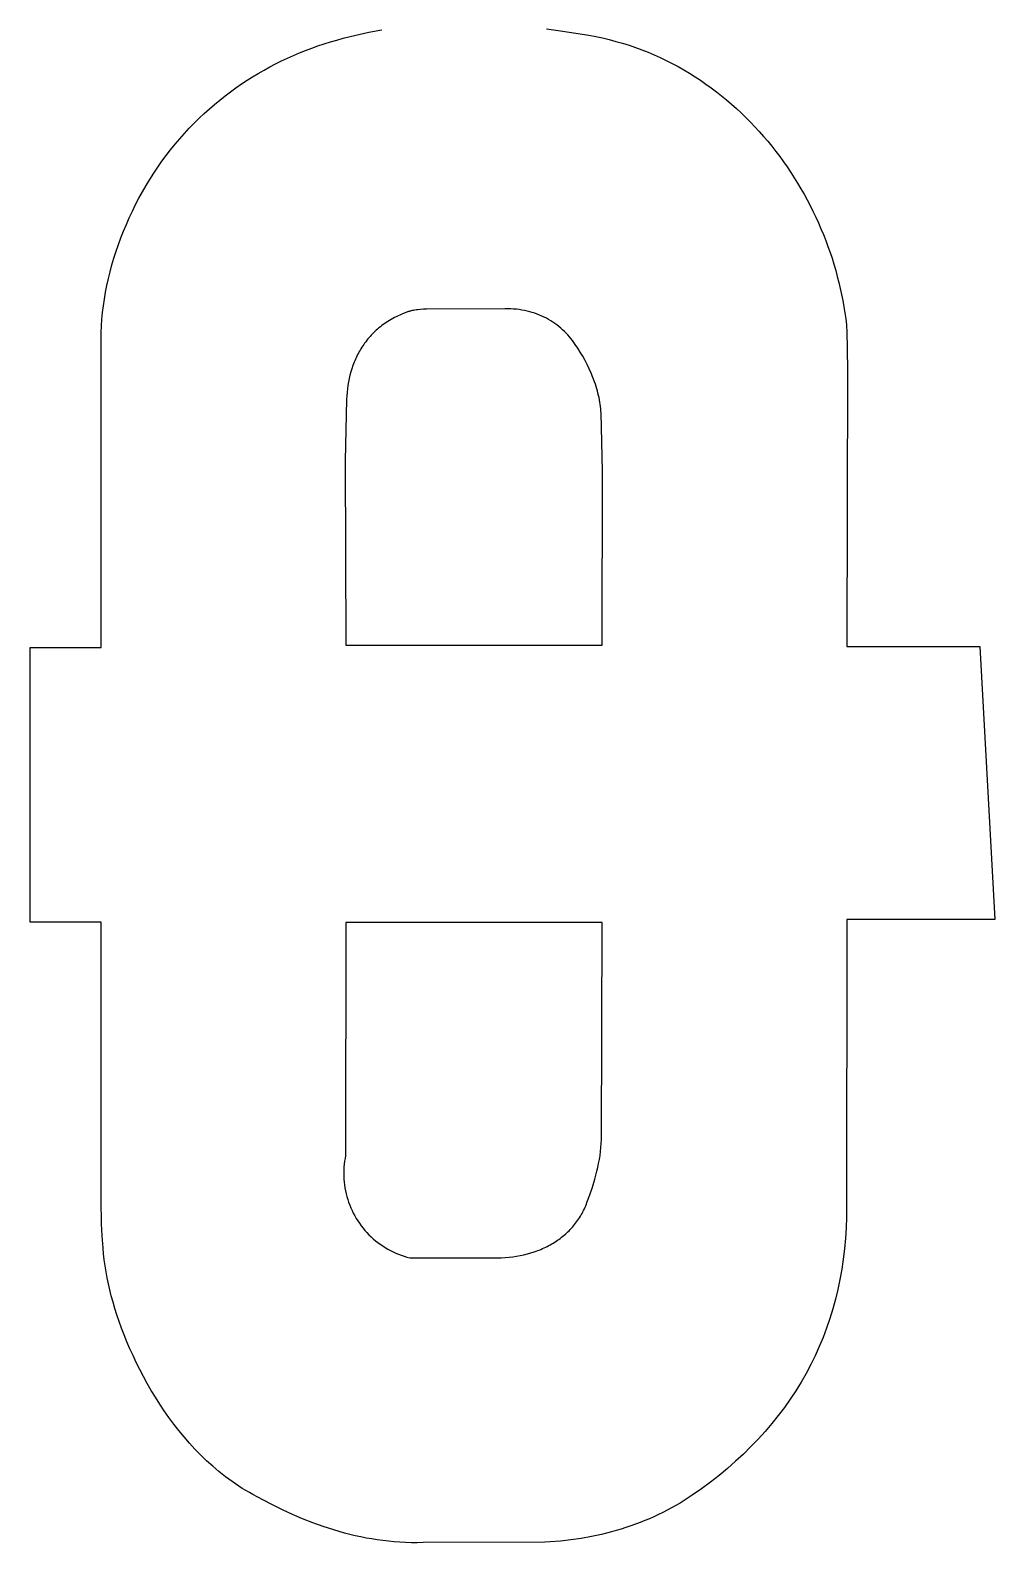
# Model space of a CAD drawing. Extents: x -486 to -411, y 6 to 106.
# Drawn here: x -456.72 to -452.01, y 24.14 to 31.52 of the extents above; entities that cross this region are included whole.
import ezdxf

# ---------------------------------------------------------------- set-up
doc = ezdxf.new("R2010")
doc.units = 0
doc.layers.add('MOSFET$MASK', color=7, linetype='CONTINUOUS')

msp = doc.modelspace()

# ---------------------------------------------------------------- linework, layer by layer
at = {"layer": 'MOSFET$MASK', "color": 250}
for p, q in [((-455.1299, 31.4966, -3.3305), (-455.0666, 31.5102, -3.3305)), ((-455.0666, 31.5102, -3.3305), (-455.0028, 31.5218, -3.3305)), ((-454.1998, 31.5267, -3.3305), (-454.1312, 31.5175, -3.3305)), ((-454.1312, 31.5175, -3.3305), (-453.994, 31.4957, -3.3305)), ((-455.375, 31.4212, -3.3305), (-455.3451, 31.4325, -3.3305)), ((-455.3451, 31.4325, -3.3305), (-455.3149, 31.4433, -3.3305)), ((-455.3149, 31.4433, -3.3305), (-455.2846, 31.4535, -3.3305)), ((-455.2846, 31.4535, -3.3305), (-455.254, 31.4632, -3.3305)), ((-455.254, 31.4632, -3.3305), (-455.2233, 31.4723, -3.3305)), ((-455.2233, 31.4723, -3.3305), (-455.1923, 31.4809, -3.3305)), ((-455.1923, 31.4809, -3.3305), (-455.1299, 31.4966, -3.3305)), ((-453.994, 31.4957, -3.3305), (-453.9603, 31.4893, -3.3305)), ((-453.9603, 31.4893, -3.3305), (-453.927, 31.4822, -3.3305)), ((-453.927, 31.4822, -3.3305), (-453.8942, 31.4744, -3.3305)), ((-453.8942, 31.4744, -3.3305), (-453.8616, 31.4658, -3.3305)), ((-453.8616, 31.4658, -3.3305), (-453.8295, 31.4565, -3.3305)), ((-453.8295, 31.4565, -3.3305), (-453.7978, 31.4465, -3.3305)), ((-453.7978, 31.4465, -3.3305), (-453.7665, 31.4358, -3.3305)), ((-453.7665, 31.4358, -3.3305), (-453.7355, 31.4244, -3.3305)), ((-455.521, 31.356, -3.3305), (-455.4923, 31.3702, -3.3305)), ((-455.4923, 31.3702, -3.3305), (-455.4633, 31.3838, -3.3305)), ((-455.4633, 31.3838, -3.3305), (-455.4341, 31.3968, -3.3305)), ((-455.4341, 31.3968, -3.3305), (-455.4047, 31.4093, -3.3305)), ((-455.4047, 31.4093, -3.3305), (-455.375, 31.4212, -3.3305)), ((-453.7355, 31.4244, -3.3305), (-453.705, 31.4123, -3.3305)), ((-453.705, 31.4123, -3.3305), (-453.6749, 31.3996, -3.3305)), ((-453.6749, 31.3996, -3.3305), (-453.6452, 31.3862, -3.3305)), ((-453.6452, 31.3862, -3.3305), (-453.6159, 31.3722, -3.3305)), ((-453.6159, 31.3722, -3.3305), (-453.587, 31.3576, -3.3305)), ((-453.587, 31.3576, -3.3305), (-453.5585, 31.3424, -3.3305)), ((-455.6607, 31.2757, -3.3305), (-455.6333, 31.293, -3.3305)), ((-455.6333, 31.293, -3.3305), (-455.6056, 31.3097, -3.3305)), ((-455.6056, 31.3097, -3.3305), (-455.5777, 31.3257, -3.3305)), ((-455.5777, 31.3257, -3.3305), (-455.5495, 31.3411, -3.3305)), ((-455.5495, 31.3411, -3.3305), (-455.521, 31.356, -3.3305)), ((-453.5585, 31.3424, -3.3305), (-453.5305, 31.3265, -3.3305)), ((-453.5305, 31.3265, -3.3305), (-453.5029, 31.3101, -3.3305)), ((-453.5029, 31.3101, -3.3305), (-453.4757, 31.2931, -3.3305)), ((-453.4757, 31.2931, -3.3305), (-453.4489, 31.2756, -3.3305)), ((-455.7673, 31.2001, -3.3305), (-455.7411, 31.22, -3.3305)), ((-455.7411, 31.22, -3.3305), (-455.7146, 31.2392, -3.3305)), ((-455.7146, 31.2392, -3.3305), (-455.6878, 31.2578, -3.3305)), ((-455.6878, 31.2578, -3.3305), (-455.6607, 31.2757, -3.3305)), ((-453.4489, 31.2756, -3.3305), (-453.4226, 31.2575, -3.3305)), ((-453.4226, 31.2575, -3.3305), (-453.3967, 31.2389, -3.3305)), ((-453.3967, 31.2389, -3.3305), (-453.3713, 31.2197, -3.3305)), ((-453.3713, 31.2197, -3.3305), (-453.3463, 31.2001, -3.3305)), ((-455.8691, 31.114, -3.3305), (-455.8441, 31.1365, -3.3305)), ((-455.8441, 31.1365, -3.3305), (-455.8188, 31.1584, -3.3305)), ((-455.8188, 31.1584, -3.3305), (-455.7932, 31.1796, -3.3305)), ((-455.7932, 31.1796, -3.3305), (-455.7673, 31.2001, -3.3305)), ((-453.3463, 31.2001, -3.3305), (-453.3217, 31.1799, -3.3305)), ((-453.3217, 31.1799, -3.3305), (-453.2976, 31.1593, -3.3305)), ((-453.2976, 31.1593, -3.3305), (-453.2739, 31.1382, -3.3305)), ((-453.2739, 31.1382, -3.3305), (-453.2507, 31.1166, -3.3305)), ((-455.942, 31.0421, -3.3305), (-455.918, 31.0668, -3.3305)), ((-455.918, 31.0668, -3.3305), (-455.8937, 31.0907, -3.3305)), ((-455.8937, 31.0907, -3.3305), (-455.8691, 31.114, -3.3305)), ((-453.2507, 31.1166, -3.3305), (-453.228, 31.0946, -3.3305)), ((-453.228, 31.0946, -3.3305), (-453.2057, 31.0722, -3.3305)), ((-453.2057, 31.0722, -3.3305), (-453.1839, 31.0493, -3.3305)), ((-456.0113, 30.9642, -3.3305), (-455.9887, 30.9908, -3.3305)), ((-455.9887, 30.9908, -3.3305), (-455.9656, 31.0168, -3.3305)), ((-455.9656, 31.0168, -3.3305), (-455.942, 31.0421, -3.3305)), ((-453.1839, 31.0493, -3.3305), (-453.1626, 31.0261, -3.3305)), ((-453.1626, 31.0261, -3.3305), (-453.1417, 31.0024, -3.3305)), ((-453.1417, 31.0024, -3.3305), (-453.1213, 30.9784, -3.3305)), ((-456.0547, 30.9091, -3.3305), (-456.0333, 30.9369, -3.3305)), ((-456.0333, 30.9369, -3.3305), (-456.0113, 30.9642, -3.3305)), ((-453.1213, 30.9784, -3.3305), (-453.1014, 30.954, -3.3305)), ((-453.1014, 30.954, -3.3305), (-453.0819, 30.9292, -3.3305)), ((-453.0819, 30.9292, -3.3305), (-453.063, 30.9041, -3.3305)), ((-456.1154, 30.8225, -3.3305), (-456.0958, 30.8519, -3.3305)), ((-456.0958, 30.8519, -3.3305), (-456.0756, 30.8808, -3.3305)), ((-456.0756, 30.8808, -3.3305), (-456.0547, 30.9091, -3.3305)), ((-453.063, 30.9041, -3.3305), (-453.0445, 30.8786, -3.3305)), ((-453.0445, 30.8786, -3.3305), (-453.0265, 30.8529, -3.3305)), ((-453.0265, 30.8529, -3.3305), (-453.009, 30.8268, -3.3305)), ((-456.1528, 30.7623, -3.3305), (-456.1344, 30.7926, -3.3305)), ((-456.1344, 30.7926, -3.3305), (-456.1154, 30.8225, -3.3305)), ((-453.009, 30.8268, -3.3305), (-452.992, 30.8004, -3.3305)), ((-452.992, 30.8004, -3.3305), (-452.9755, 30.7738, -3.3305)), ((-452.9755, 30.7738, -3.3305), (-452.9595, 30.7468, -3.3305)), ((-456.204, 30.6691, -3.3305), (-456.1876, 30.7005, -3.3305)), ((-456.1876, 30.7005, -3.3305), (-456.1705, 30.7316, -3.3305)), ((-456.1705, 30.7316, -3.3305), (-456.1528, 30.7623, -3.3305)), ((-452.9595, 30.7468, -3.3305), (-452.9441, 30.7197, -3.3305)), ((-452.9441, 30.7197, -3.3305), (-452.9291, 30.6922, -3.3305)), ((-456.2347, 30.6053, -3.3305), (-456.2197, 30.6373, -3.3305)), ((-456.2197, 30.6373, -3.3305), (-456.204, 30.6691, -3.3305)), ((-452.9291, 30.6922, -3.3305), (-452.9146, 30.6646, -3.3305)), ((-452.9146, 30.6646, -3.3305), (-452.9007, 30.6367, -3.3305)), ((-452.9007, 30.6367, -3.3305), (-452.8872, 30.6086, -3.3305)), ((-456.2627, 30.5405, -3.3305), (-456.2491, 30.573, -3.3305)), ((-456.2491, 30.573, -3.3305), (-456.2347, 30.6053, -3.3305)), ((-452.8872, 30.6086, -3.3305), (-452.8743, 30.5804, -3.3305)), ((-452.8743, 30.5804, -3.3305), (-452.8619, 30.5519, -3.3305)), ((-452.8619, 30.5519, -3.3305), (-452.8501, 30.5233, -3.3305)), ((-456.299, 30.4418, -3.3305), (-456.2876, 30.4748, -3.3305)), ((-456.2876, 30.4748, -3.3305), (-456.2755, 30.5077, -3.3305)), ((-456.2755, 30.5077, -3.3305), (-456.2627, 30.5405, -3.3305)), ((-452.8501, 30.5233, -3.3305), (-452.8387, 30.4945, -3.3305)), ((-452.8387, 30.4945, -3.3305), (-452.8279, 30.4656, -3.3305)), ((-456.3194, 30.3754, -3.3305), (-456.3096, 30.4086, -3.3305)), ((-456.3096, 30.4086, -3.3305), (-456.299, 30.4418, -3.3305)), ((-452.8279, 30.4656, -3.3305), (-452.8177, 30.4365, -3.3305)), ((-452.8177, 30.4365, -3.3305), (-452.8079, 30.4074, -3.3305)), ((-452.8079, 30.4074, -3.3305), (-452.7988, 30.3781, -3.3305)), ((-456.3367, 30.3087, -3.3305), (-456.3285, 30.3421, -3.3305)), ((-456.3285, 30.3421, -3.3305), (-456.3194, 30.3754, -3.3305)), ((-452.7988, 30.3781, -3.3305), (-452.7901, 30.3487, -3.3305)), ((-452.7901, 30.3487, -3.3305), (-452.782, 30.3193, -3.3305)), ((-456.3507, 30.2421, -3.3305), (-456.3441, 30.2754, -3.3305)), ((-456.3441, 30.2754, -3.3305), (-456.3367, 30.3087, -3.3305)), ((-452.782, 30.3193, -3.3305), (-452.7745, 30.2897, -3.3305)), ((-452.7745, 30.2897, -3.3305), (-452.7675, 30.2602, -3.3305)), ((-452.7675, 30.2602, -3.3305), (-452.7611, 30.2306, -3.3305)), ((-456.3613, 30.1758, -3.3305), (-456.3564, 30.2089, -3.3305)), ((-456.3564, 30.2089, -3.3305), (-456.3507, 30.2421, -3.3305)), ((-452.7611, 30.2306, -3.3305), (-452.7553, 30.2009, -3.3305)), ((-452.7553, 30.2009, -3.3305), (-452.75, 30.1712, -3.3305)), ((-456.3708, 30.0772, -3.3305), (-456.3685, 30.1099, -3.3305)), ((-456.3685, 30.1099, -3.3305), (-456.3653, 30.1428, -3.3305)), ((-456.3653, 30.1428, -3.3305), (-456.3613, 30.1758, -3.3305)), ((-454.9658, 30.1043, -3.3305), (-454.9736, 30.0995, -3.3305)), ((-454.9579, 30.109, -3.3305), (-454.9658, 30.1043, -3.3305)), ((-454.9497, 30.1136, -3.3305), (-454.9579, 30.109, -3.3305)), ((-454.9414, 30.1181, -3.3305), (-454.9497, 30.1136, -3.3305)), ((-454.9329, 30.1225, -3.3305), (-454.9414, 30.1181, -3.3305)), ((-454.9243, 30.1267, -3.3305), (-454.9329, 30.1225, -3.3305)), ((-454.9155, 30.1308, -3.3305), (-454.9243, 30.1267, -3.3305)), ((-454.9065, 30.1347, -3.3305), (-454.9155, 30.1308, -3.3305)), ((-454.8973, 30.1385, -3.3305), (-454.9065, 30.1347, -3.3305)), ((-454.8785, 30.1458, -3.3305), (-454.8973, 30.1385, -3.3305)), ((-454.8757, 30.1467, -3.3305), (-454.8785, 30.1458, -3.3305)), ((-454.8729, 30.1477, -3.3305), (-454.8757, 30.1467, -3.3305)), ((-454.8701, 30.1486, -3.3305), (-454.8729, 30.1477, -3.3305)), ((-454.8671, 30.1494, -3.3305), (-454.8701, 30.1486, -3.3305)), ((-454.8641, 30.1502, -3.3305), (-454.8671, 30.1494, -3.3305)), ((-454.861, 30.151, -3.3305), (-454.8641, 30.1502, -3.3305)), ((-454.8548, 30.1523, -3.3305), (-454.861, 30.151, -3.3305)), ((-454.8483, 30.1536, -3.3305), (-454.8548, 30.1523, -3.3305)), ((-454.8416, 30.1547, -3.3305), (-454.8483, 30.1536, -3.3305)), ((-454.8349, 30.1556, -3.3305), (-454.8416, 30.1547, -3.3305)), ((-454.828, 30.1564, -3.3305), (-454.8349, 30.1556, -3.3305)), ((-454.814, 30.1578, -3.3305), (-454.828, 30.1564, -3.3305)), ((-454.7998, 30.1587, -3.3305), (-454.814, 30.1578, -3.3305)), ((-454.7858, 30.1592, -3.3305), (-454.7998, 30.1587, -3.3305)), ((-454.403, 30.1607, -3.3305), (-454.7858, 30.1592, -3.3305)), ((-454.3887, 30.1608, -3.3305), (-454.403, 30.1607, -3.3305)), ((-454.3746, 30.1605, -3.3305), (-454.3887, 30.1608, -3.3305)), ((-454.3607, 30.1598, -3.3305), (-454.3746, 30.1605, -3.3305)), ((-454.347, 30.1586, -3.3305), (-454.3607, 30.1598, -3.3305)), ((-454.3336, 30.1571, -3.3305), (-454.347, 30.1586, -3.3305)), ((-454.3204, 30.1551, -3.3305), (-454.3336, 30.1571, -3.3305)), ((-454.3074, 30.1527, -3.3305), (-454.3204, 30.1551, -3.3305)), ((-454.2946, 30.15, -3.3305), (-454.3074, 30.1527, -3.3305)), ((-454.282, 30.1468, -3.3305), (-454.2946, 30.15, -3.3305)), ((-454.2697, 30.1433, -3.3305), (-454.282, 30.1468, -3.3305)), ((-454.2576, 30.1394, -3.3305), (-454.2697, 30.1433, -3.3305)), ((-454.2457, 30.1351, -3.3305), (-454.2576, 30.1394, -3.3305)), ((-454.234, 30.1305, -3.3305), (-454.2457, 30.1351, -3.3305)), ((-454.2226, 30.1256, -3.3305), (-454.234, 30.1305, -3.3305)), ((-454.2115, 30.1203, -3.3305), (-454.2226, 30.1256, -3.3305)), ((-454.2005, 30.1147, -3.3305), (-454.2115, 30.1203, -3.3305)), ((-454.1898, 30.1088, -3.3305), (-454.2005, 30.1147, -3.3305)), ((-454.1794, 30.1026, -3.3305), (-454.1898, 30.1088, -3.3305)), ((-452.75, 30.1712, -3.3305), (-452.7452, 30.1416, -3.3305)), ((-452.7452, 30.1416, -3.3305), (-452.7411, 30.1119, -3.3305)), ((-452.7411, 30.1119, -3.3305), (-452.7375, 30.0823, -3.3305)), ((-456.3726, 30.0126, -3.3305), (-456.3721, 30.0448, -3.3305)), ((-456.3721, 30.0448, -3.3305), (-456.3708, 30.0772, -3.3305)), ((-455.0548, 30.0327, -3.3305), (-455.0605, 30.0265, -3.3305)), ((-455.0489, 30.0389, -3.3305), (-455.0548, 30.0327, -3.3305)), ((-455.0428, 30.0449, -3.3305), (-455.0489, 30.0389, -3.3305)), ((-455.0366, 30.0509, -3.3305), (-455.0428, 30.0449, -3.3305)), ((-455.0303, 30.0567, -3.3305), (-455.0366, 30.0509, -3.3305)), ((-455.0237, 30.0624, -3.3305), (-455.0303, 30.0567, -3.3305)), ((-455.0171, 30.0681, -3.3305), (-455.0237, 30.0624, -3.3305)), ((-455.0102, 30.0736, -3.3305), (-455.0171, 30.0681, -3.3305)), ((-455.0032, 30.079, -3.3305), (-455.0102, 30.0736, -3.3305)), ((-454.9961, 30.0843, -3.3305), (-455.0032, 30.079, -3.3305)), ((-454.9888, 30.0895, -3.3305), (-454.9961, 30.0843, -3.3305)), ((-454.9813, 30.0945, -3.3305), (-454.9888, 30.0895, -3.3305)), ((-454.9736, 30.0995, -3.3305), (-454.9813, 30.0945, -3.3305)), ((-454.1692, 30.096, -3.3305), (-454.1794, 30.1026, -3.3305)), ((-454.1592, 30.0892, -3.3305), (-454.1692, 30.096, -3.3305)), ((-454.1495, 30.0821, -3.3305), (-454.1592, 30.0892, -3.3305)), ((-454.1401, 30.0747, -3.3305), (-454.1495, 30.0821, -3.3305)), ((-454.1309, 30.0671, -3.3305), (-454.1401, 30.0747, -3.3305)), ((-454.1219, 30.0592, -3.3305), (-454.1309, 30.0671, -3.3305)), ((-454.1132, 30.051, -3.3305), (-454.1219, 30.0592, -3.3305)), ((-454.1048, 30.0426, -3.3305), (-454.1132, 30.051, -3.3305)), ((-454.0966, 30.034, -3.3305), (-454.1048, 30.0426, -3.3305)), ((-454.0887, 30.0251, -3.3305), (-454.0966, 30.034, -3.3305)), ((-452.7375, 30.0823, -3.3305), (-452.7371, 30.0776, -3.3305)), ((-452.7371, 30.0776, -3.3305), (-452.7367, 30.0716, -3.3305)), ((-452.7367, 30.0716, -3.3305), (-452.7359, 30.0557, -3.3305)), ((-452.7359, 30.0557, -3.3305), (-452.7332, 29.8654, -3.3305)), ((-456.3726, 28.5091, -3.3305), (-456.3726, 30.0126, -3.3305)), ((-455.1097, 29.9593, -3.3305), (-455.1138, 29.9521, -3.3305)), ((-455.1054, 29.9664, -3.3305), (-455.1097, 29.9593, -3.3305)), ((-455.101, 29.9734, -3.3305), (-455.1054, 29.9664, -3.3305)), ((-455.0965, 29.9803, -3.3305), (-455.101, 29.9734, -3.3305)), ((-455.0918, 29.9872, -3.3305), (-455.0965, 29.9803, -3.3305)), ((-455.087, 29.994, -3.3305), (-455.0918, 29.9872, -3.3305)), ((-455.082, 30.0007, -3.3305), (-455.087, 29.994, -3.3305)), ((-455.0768, 30.0073, -3.3305), (-455.082, 30.0007, -3.3305)), ((-455.0716, 30.0138, -3.3305), (-455.0768, 30.0073, -3.3305)), ((-455.0661, 30.0202, -3.3305), (-455.0716, 30.0138, -3.3305)), ((-455.0605, 30.0265, -3.3305), (-455.0661, 30.0202, -3.3305)), ((-454.0811, 30.016, -3.3305), (-454.0887, 30.0251, -3.3305)), ((-454.0737, 30.0067, -3.3305), (-454.0811, 30.016, -3.3305)), ((-454.0666, 29.9972, -3.3305), (-454.0737, 30.0067, -3.3305)), ((-454.0598, 29.9876, -3.3305), (-454.0666, 29.9972, -3.3305)), ((-454.0473, 29.9688, -3.3305), (-454.0598, 29.9876, -3.3305)), ((-454.0353, 29.9496, -3.3305), (-454.0473, 29.9688, -3.3305)), ((-455.1445, 29.8845, -3.3305), (-455.1499, 29.8688, -3.3305)), ((-455.1417, 29.8923, -3.3305), (-455.1445, 29.8845, -3.3305)), ((-455.1387, 29.9, -3.3305), (-455.1417, 29.8923, -3.3305)), ((-455.1355, 29.9076, -3.3305), (-455.1387, 29.9, -3.3305)), ((-455.1323, 29.9152, -3.3305), (-455.1355, 29.9076, -3.3305)), ((-455.1289, 29.9227, -3.3305), (-455.1323, 29.9152, -3.3305)), ((-455.1253, 29.9302, -3.3305), (-455.1289, 29.9227, -3.3305)), ((-455.1216, 29.9376, -3.3305), (-455.1253, 29.9302, -3.3305)), ((-455.1178, 29.9449, -3.3305), (-455.1216, 29.9376, -3.3305)), ((-455.1138, 29.9521, -3.3305), (-455.1178, 29.9449, -3.3305)), ((-454.0236, 29.9298, -3.3305), (-454.0353, 29.9496, -3.3305)), ((-454.0124, 29.9097, -3.3305), (-454.0236, 29.9298, -3.3305)), ((-454.0018, 29.8891, -3.3305), (-454.0124, 29.9097, -3.3305)), ((-453.9918, 29.8682, -3.3305), (-454.0018, 29.8891, -3.3305)), ((-455.1627, 29.8205, -3.3305), (-455.1659, 29.8041, -3.3305)), ((-455.1589, 29.8368, -3.3305), (-455.1627, 29.8205, -3.3305)), ((-455.1547, 29.8529, -3.3305), (-455.1589, 29.8368, -3.3305)), ((-455.1499, 29.8688, -3.3305), (-455.1547, 29.8529, -3.3305)), ((-453.9823, 29.847, -3.3305), (-453.9918, 29.8682, -3.3305)), ((-453.9736, 29.8256, -3.3305), (-453.9823, 29.847, -3.3305)), ((-453.9656, 29.8041, -3.3305), (-453.9736, 29.8256, -3.3305)), ((-452.7332, 29.8654, -3.3305), (-452.7355, 28.513, -3.3305)), ((-455.174, 29.7368, -3.3305), (-455.1748, 29.7198, -3.3305)), ((-455.1727, 29.7538, -3.3305), (-455.174, 29.7368, -3.3305)), ((-455.1709, 29.7707, -3.3305), (-455.1727, 29.7538, -3.3305)), ((-455.1687, 29.7874, -3.3305), (-455.1709, 29.7707, -3.3305)), ((-455.1659, 29.8041, -3.3305), (-455.1687, 29.7874, -3.3305)), ((-453.9619, 29.7932, -3.3305), (-453.9656, 29.8041, -3.3305)), ((-453.9584, 29.7823, -3.3305), (-453.9619, 29.7932, -3.3305)), ((-453.9551, 29.7714, -3.3305), (-453.9584, 29.7823, -3.3305)), ((-453.952, 29.7605, -3.3305), (-453.9551, 29.7714, -3.3305)), ((-453.9492, 29.7496, -3.3305), (-453.952, 29.7605, -3.3305)), ((-453.9465, 29.7387, -3.3305), (-453.9492, 29.7496, -3.3305)), ((-453.9441, 29.7278, -3.3305), (-453.9465, 29.7387, -3.3305)), ((-455.1748, 29.7198, -3.3305), (-455.1813, 29.4199, -3.3305)), ((-453.942, 29.7169, -3.3305), (-453.9441, 29.7278, -3.3305)), ((-453.9401, 29.706, -3.3305), (-453.942, 29.7169, -3.3305)), ((-453.9384, 29.6951, -3.3305), (-453.9401, 29.706, -3.3305)), ((-453.937, 29.6843, -3.3305), (-453.9384, 29.6951, -3.3305)), ((-453.9359, 29.6735, -3.3305), (-453.937, 29.6843, -3.3305)), ((-453.935, 29.6627, -3.3305), (-453.9359, 29.6735, -3.3305)), ((-453.9344, 29.652, -3.3305), (-453.935, 29.6627, -3.3305)), ((-453.9272, 29.3706, -3.3305), (-453.9344, 29.652, -3.3305)), ((-455.1813, 29.4199, -3.3305), (-455.1792, 28.5205, -3.3305)), ((-453.9289, 28.5205, -3.3305), (-453.9272, 29.3706, -3.3305)), ((-456.7177, 27.1693, -3.3305), (-456.7177, 28.5091, -3.3305)), ((-456.7177, 28.5091, -3.3305), (-456.3726, 28.5091, -3.3305)), ((-455.1792, 28.5205, -3.3305), (-453.9289, 28.5205, -3.3305)), ((-452.7355, 28.513, -3.3305), (-452.0866, 28.513, -3.3305)), ((-452.0866, 28.513, -3.3305), (-452.0144, 27.1825, -3.3305)), ((-456.3726, 27.1693, -3.3305), (-456.7177, 27.1693, -3.3305)), ((-456.372, 25.8147, -3.3305), (-456.3726, 27.1693, -3.3305)), ((-455.1792, 27.1681, -3.3305), (-455.1798, 26.031, -3.3305)), ((-453.9289, 27.1681, -3.3305), (-455.1792, 27.1681, -3.3305)), ((-453.9322, 26.1086, -3.3305), (-453.9289, 27.1681, -3.3305)), ((-452.7355, 27.1825, -3.3305), (-452.7375, 25.7303, -3.3305)), ((-452.0144, 27.1825, -3.3305), (-452.7355, 27.1825, -3.3305)), ((-453.9392, 26.0311, -3.3305), (-453.9365, 26.0505, -3.3305)), ((-453.9365, 26.0505, -3.3305), (-453.9345, 26.0699, -3.3305)), ((-453.9345, 26.0699, -3.3305), (-453.933, 26.0893, -3.3305)), ((-453.933, 26.0893, -3.3305), (-453.9322, 26.1086, -3.3305)), ((-455.1879, 25.9737, -3.3305), (-455.1887, 25.9592, -3.3305)), ((-455.1866, 25.9881, -3.3305), (-455.1879, 25.9737, -3.3305)), ((-455.1848, 26.0024, -3.3305), (-455.1866, 25.9881, -3.3305)), ((-455.1826, 26.0167, -3.3305), (-455.1848, 26.0024, -3.3305)), ((-455.1798, 26.031, -3.3305), (-455.1826, 26.0167, -3.3305)), ((-453.9547, 25.9536, -3.3305), (-453.9502, 25.9729, -3.3305)), ((-453.9502, 25.9729, -3.3305), (-453.946, 25.9923, -3.3305)), ((-453.946, 25.9923, -3.3305), (-453.9423, 26.0117, -3.3305)), ((-453.9423, 26.0117, -3.3305), (-453.9392, 26.0311, -3.3305)), ((-455.1887, 25.9592, -3.3305), (-455.189, 25.9447, -3.3305)), ((-455.189, 25.9447, -3.3305), (-455.1889, 25.9302, -3.3305)), ((-455.1889, 25.9302, -3.3305), (-455.1882, 25.9158, -3.3305)), ((-455.1882, 25.9158, -3.3305), (-455.187, 25.9014, -3.3305)), ((-455.187, 25.9014, -3.3305), (-455.1853, 25.887, -3.3305)), ((-453.9767, 25.8768, -3.3305), (-453.9651, 25.915, -3.3305)), ((-453.9651, 25.915, -3.3305), (-453.9597, 25.9343, -3.3305)), ((-453.9597, 25.9343, -3.3305), (-453.9547, 25.9536, -3.3305)), ((-455.1853, 25.887, -3.3305), (-455.1832, 25.8727, -3.3305)), ((-455.1832, 25.8727, -3.3305), (-455.1805, 25.8584, -3.3305)), ((-455.1805, 25.8584, -3.3305), (-455.1774, 25.8443, -3.3305)), ((-455.1774, 25.8443, -3.3305), (-455.1738, 25.8303, -3.3305)), ((-455.1738, 25.8303, -3.3305), (-455.1697, 25.8164, -3.3305)), ((-454.0028, 25.8017, -3.3305), (-453.9894, 25.839, -3.3305)), ((-453.9894, 25.839, -3.3305), (-453.9767, 25.8768, -3.3305)), ((-456.37, 25.6972, -3.3305), (-456.372, 25.8147, -3.3305)), ((-455.1697, 25.8164, -3.3305), (-455.1651, 25.8026, -3.3305)), ((-455.1651, 25.8026, -3.3305), (-455.1601, 25.789, -3.3305)), ((-455.1601, 25.789, -3.3305), (-455.1546, 25.7756, -3.3305)), ((-455.1546, 25.7756, -3.3305), (-455.1487, 25.7624, -3.3305)), ((-455.1487, 25.7624, -3.3305), (-455.1423, 25.7494, -3.3305)), ((-454.027, 25.7485, -3.3305), (-454.0231, 25.7558, -3.3305)), ((-454.0231, 25.7558, -3.3305), (-454.0193, 25.7631, -3.3305)), ((-454.0193, 25.7631, -3.3305), (-454.0157, 25.7706, -3.3305)), ((-454.0157, 25.7706, -3.3305), (-454.0123, 25.7782, -3.3305)), ((-454.0123, 25.7782, -3.3305), (-454.009, 25.7859, -3.3305)), ((-454.009, 25.7859, -3.3305), (-454.0058, 25.7937, -3.3305)), ((-454.0058, 25.7937, -3.3305), (-454.0028, 25.8017, -3.3305)), ((-456.3672, 25.6388, -3.3305), (-456.37, 25.6972, -3.3305)), ((-455.1423, 25.7494, -3.3305), (-455.1355, 25.7367, -3.3305)), ((-455.1355, 25.7367, -3.3305), (-455.1282, 25.7242, -3.3305)), ((-455.1282, 25.7242, -3.3305), (-455.1205, 25.7119, -3.3305)), ((-455.1205, 25.7119, -3.3305), (-455.1124, 25.6999, -3.3305)), ((-455.1124, 25.6999, -3.3305), (-455.1039, 25.6882, -3.3305)), ((-455.1039, 25.6882, -3.3305), (-455.095, 25.6767, -3.3305)), ((-455.095, 25.6767, -3.3305), (-455.0857, 25.6656, -3.3305)), ((-454.079, 25.6758, -3.3305), (-454.0736, 25.6818, -3.3305)), ((-454.0736, 25.6818, -3.3305), (-454.0684, 25.688, -3.3305)), ((-454.0684, 25.688, -3.3305), (-454.0632, 25.6943, -3.3305)), ((-454.0632, 25.6943, -3.3305), (-454.0582, 25.7006, -3.3305)), ((-454.0582, 25.7006, -3.3305), (-454.0533, 25.7071, -3.3305)), ((-454.0533, 25.7071, -3.3305), (-454.0486, 25.7138, -3.3305)), ((-454.0486, 25.7138, -3.3305), (-454.044, 25.7205, -3.3305)), ((-454.044, 25.7205, -3.3305), (-454.0395, 25.7273, -3.3305)), ((-454.0395, 25.7273, -3.3305), (-454.0352, 25.7343, -3.3305)), ((-454.0352, 25.7343, -3.3305), (-454.031, 25.7413, -3.3305)), ((-454.031, 25.7413, -3.3305), (-454.027, 25.7485, -3.3305)), ((-452.7392, 25.6782, -3.3305), (-452.7424, 25.6267, -3.3305)), ((-452.7375, 25.7303, -3.3305), (-452.7392, 25.6782, -3.3305)), ((-456.3628, 25.5806, -3.3305), (-456.3672, 25.6388, -3.3305)), ((-455.0857, 25.6656, -3.3305), (-455.0761, 25.6548, -3.3305)), ((-455.0761, 25.6548, -3.3305), (-455.066, 25.6444, -3.3305)), ((-455.066, 25.6444, -3.3305), (-455.0557, 25.6343, -3.3305)), ((-455.0557, 25.6343, -3.3305), (-455.045, 25.6246, -3.3305)), ((-455.045, 25.6246, -3.3305), (-455.0339, 25.6152, -3.3305)), ((-455.0339, 25.6152, -3.3305), (-455.0226, 25.6062, -3.3305)), ((-455.0226, 25.6062, -3.3305), (-455.0109, 25.5976, -3.3305)), ((-454.1744, 25.5992, -3.3305), (-454.1673, 25.6035, -3.3305)), ((-454.1673, 25.6035, -3.3305), (-454.1602, 25.6079, -3.3305)), ((-454.1602, 25.6079, -3.3305), (-454.1533, 25.6124, -3.3305)), ((-454.1533, 25.6124, -3.3305), (-454.1465, 25.617, -3.3305)), ((-454.1465, 25.617, -3.3305), (-454.1398, 25.6218, -3.3305)), ((-454.1398, 25.6218, -3.3305), (-454.1332, 25.6266, -3.3305)), ((-454.1332, 25.6266, -3.3305), (-454.1267, 25.6316, -3.3305)), ((-454.1267, 25.6316, -3.3305), (-454.1203, 25.6367, -3.3305)), ((-454.1203, 25.6367, -3.3305), (-454.114, 25.6419, -3.3305)), ((-454.114, 25.6419, -3.3305), (-454.1079, 25.6473, -3.3305)), ((-454.1079, 25.6473, -3.3305), (-454.1019, 25.6527, -3.3305)), ((-454.1019, 25.6527, -3.3305), (-454.096, 25.6583, -3.3305)), ((-454.096, 25.6583, -3.3305), (-454.0902, 25.664, -3.3305)), ((-454.0902, 25.664, -3.3305), (-454.0846, 25.6698, -3.3305)), ((-454.0846, 25.6698, -3.3305), (-454.079, 25.6758, -3.3305)), ((-452.7424, 25.6267, -3.3305), (-452.747, 25.5758, -3.3305)), ((-456.3599, 25.5514, -3.3305), (-456.3628, 25.5806, -3.3305)), ((-456.3565, 25.5223, -3.3305), (-456.3599, 25.5514, -3.3305)), ((-455.0109, 25.5976, -3.3305), (-454.999, 25.5894, -3.3305)), ((-454.999, 25.5894, -3.3305), (-454.9868, 25.5816, -3.3305)), ((-454.9868, 25.5816, -3.3305), (-454.9743, 25.5743, -3.3305)), ((-454.9743, 25.5743, -3.3305), (-454.9616, 25.5674, -3.3305)), ((-454.9616, 25.5674, -3.3305), (-454.9486, 25.5609, -3.3305)), ((-454.9486, 25.5609, -3.3305), (-454.9355, 25.5548, -3.3305)), ((-454.9355, 25.5548, -3.3305), (-454.9221, 25.5493, -3.3305)), ((-454.9221, 25.5493, -3.3305), (-454.9086, 25.5441, -3.3305)), ((-454.9086, 25.5441, -3.3305), (-454.8948, 25.5395, -3.3305)), ((-454.8948, 25.5395, -3.3305), (-454.881, 25.5353, -3.3305)), ((-454.881, 25.5353, -3.3305), (-454.867, 25.5316, -3.3305)), ((-454.867, 25.5316, -3.3305), (-454.4403, 25.5316, -3.3305)), ((-454.4403, 25.5316, -3.3305), (-454.421, 25.532, -3.3305)), ((-454.421, 25.532, -3.3305), (-454.4019, 25.533, -3.3305)), ((-454.4019, 25.533, -3.3305), (-454.3831, 25.5346, -3.3305)), ((-454.3831, 25.5346, -3.3305), (-454.3646, 25.5367, -3.3305)), ((-454.3646, 25.5367, -3.3305), (-454.3463, 25.5393, -3.3305)), ((-454.3463, 25.5393, -3.3305), (-454.3284, 25.5426, -3.3305)), ((-454.3284, 25.5426, -3.3305), (-454.3107, 25.5463, -3.3305)), ((-454.3107, 25.5463, -3.3305), (-454.2933, 25.5506, -3.3305)), ((-454.2933, 25.5506, -3.3305), (-454.2763, 25.5554, -3.3305)), ((-454.2763, 25.5554, -3.3305), (-454.2596, 25.5607, -3.3305)), ((-454.2596, 25.5607, -3.3305), (-454.2514, 25.5636, -3.3305)), ((-454.2514, 25.5636, -3.3305), (-454.2433, 25.5666, -3.3305)), ((-454.2433, 25.5666, -3.3305), (-454.2353, 25.5697, -3.3305)), ((-454.2353, 25.5697, -3.3305), (-454.2273, 25.5729, -3.3305)), ((-454.2273, 25.5729, -3.3305), (-454.2195, 25.5763, -3.3305)), ((-454.2195, 25.5763, -3.3305), (-454.2117, 25.5798, -3.3305)), ((-454.2117, 25.5798, -3.3305), (-454.2041, 25.5835, -3.3305)), ((-454.2041, 25.5835, -3.3305), (-454.1965, 25.5872, -3.3305)), ((-454.1965, 25.5872, -3.3305), (-454.189, 25.5911, -3.3305)), ((-454.189, 25.5911, -3.3305), (-454.1817, 25.5951, -3.3305)), ((-454.1817, 25.5951, -3.3305), (-454.1744, 25.5992, -3.3305)), ((-452.747, 25.5758, -3.3305), (-452.7529, 25.5254, -3.3305)), ((-456.3525, 25.4931, -3.3305), (-456.3565, 25.5223, -3.3305)), ((-456.3479, 25.4638, -3.3305), (-456.3525, 25.4931, -3.3305)), ((-456.3426, 25.4345, -3.3305), (-456.3479, 25.4638, -3.3305)), ((-452.7603, 25.4756, -3.3305), (-452.7691, 25.4263, -3.3305)), ((-452.7529, 25.5254, -3.3305), (-452.7603, 25.4756, -3.3305)), ((-456.3366, 25.4052, -3.3305), (-456.3426, 25.4345, -3.3305)), ((-456.33, 25.3757, -3.3305), (-456.3366, 25.4052, -3.3305)), ((-452.7691, 25.4263, -3.3305), (-452.7793, 25.3777, -3.3305)), ((-456.3225, 25.3462, -3.3305), (-456.33, 25.3757, -3.3305)), ((-456.3141, 25.3157, -3.3305), (-456.3225, 25.3462, -3.3305)), ((-456.3049, 25.2847, -3.3305), (-456.3141, 25.3157, -3.3305)), ((-452.791, 25.3296, -3.3305), (-452.804, 25.2822, -3.3305)), ((-452.7793, 25.3777, -3.3305), (-452.791, 25.3296, -3.3305)), ((-456.2949, 25.253, -3.3305), (-456.3049, 25.2847, -3.3305)), ((-456.284, 25.2209, -3.3305), (-456.2949, 25.253, -3.3305)), ((-452.8184, 25.2353, -3.3305), (-452.8343, 25.1891, -3.3305)), ((-452.804, 25.2822, -3.3305), (-452.8184, 25.2353, -3.3305)), ((-456.2722, 25.1882, -3.3305), (-456.284, 25.2209, -3.3305)), ((-456.2596, 25.1552, -3.3305), (-456.2722, 25.1882, -3.3305)), ((-452.8343, 25.1891, -3.3305), (-452.8515, 25.1435, -3.3305)), ((-456.2461, 25.1219, -3.3305), (-456.2596, 25.1552, -3.3305)), ((-456.2318, 25.0883, -3.3305), (-456.2461, 25.1219, -3.3305)), ((-456.2166, 25.0545, -3.3305), (-456.2318, 25.0883, -3.3305)), ((-452.8702, 25.0985, -3.3305), (-452.8902, 25.0542, -3.3305)), ((-452.8515, 25.1435, -3.3305), (-452.8702, 25.0985, -3.3305)), ((-456.2006, 25.0206, -3.3305), (-456.2166, 25.0545, -3.3305)), ((-456.1837, 24.9866, -3.3305), (-456.2006, 25.0206, -3.3305)), ((-452.8902, 25.0542, -3.3305), (-452.9117, 25.0105, -3.3305)), ((-456.166, 24.9526, -3.3305), (-456.1837, 24.9866, -3.3305)), ((-456.1474, 24.9187, -3.3305), (-456.166, 24.9526, -3.3305)), ((-452.9345, 24.9674, -3.3305), (-452.9588, 24.925, -3.3305)), ((-452.9117, 25.0105, -3.3305), (-452.9345, 24.9674, -3.3305)), ((-456.1279, 24.885, -3.3305), (-456.1474, 24.9187, -3.3305)), ((-456.1076, 24.8514, -3.3305), (-456.1279, 24.885, -3.3305)), ((-452.9845, 24.8833, -3.3305), (-453.0115, 24.8422, -3.3305)), ((-452.9588, 24.925, -3.3305), (-452.9845, 24.8833, -3.3305)), ((-456.0865, 24.8182, -3.3305), (-456.1076, 24.8514, -3.3305)), ((-456.0645, 24.7852, -3.3305), (-456.0865, 24.8182, -3.3305)), ((-453.0399, 24.8019, -3.3305), (-453.0698, 24.7622, -3.3305)), ((-453.0115, 24.8422, -3.3305), (-453.0399, 24.8019, -3.3305)), ((-456.0416, 24.7527, -3.3305), (-456.0645, 24.7852, -3.3305)), ((-456.0179, 24.7206, -3.3305), (-456.0416, 24.7527, -3.3305)), ((-455.9933, 24.6891, -3.3305), (-456.0179, 24.7206, -3.3305)), ((-453.101, 24.7232, -3.3305), (-453.1336, 24.6849, -3.3305)), ((-453.0698, 24.7622, -3.3305), (-453.101, 24.7232, -3.3305)), ((-455.9679, 24.6581, -3.3305), (-455.9933, 24.6891, -3.3305)), ((-455.9416, 24.6279, -3.3305), (-455.9679, 24.6581, -3.3305)), ((-453.1677, 24.6473, -3.3305), (-453.2031, 24.6105, -3.3305)), ((-453.1336, 24.6849, -3.3305), (-453.1677, 24.6473, -3.3305)), ((-455.9145, 24.5983, -3.3305), (-455.9416, 24.6279, -3.3305)), ((-455.8865, 24.5696, -3.3305), (-455.9145, 24.5983, -3.3305)), ((-455.8576, 24.5417, -3.3305), (-455.8865, 24.5696, -3.3305)), ((-453.2399, 24.5743, -3.3305), (-453.2781, 24.5389, -3.3305)), ((-453.2031, 24.6105, -3.3305), (-453.2399, 24.5743, -3.3305)), ((-455.8279, 24.5147, -3.3305), (-455.8576, 24.5417, -3.3305)), ((-455.7974, 24.4888, -3.3305), (-455.8279, 24.5147, -3.3305)), ((-453.3176, 24.5043, -3.3305), (-453.3586, 24.4704, -3.3305)), ((-453.2781, 24.5389, -3.3305), (-453.3176, 24.5043, -3.3305)), ((-455.7659, 24.4639, -3.3305), (-455.7974, 24.4888, -3.3305)), ((-455.7499, 24.4519, -3.3305), (-455.7659, 24.4639, -3.3305)), ((-455.7337, 24.4401, -3.3305), (-455.7499, 24.4519, -3.3305)), ((-455.7172, 24.4287, -3.3305), (-455.7337, 24.4401, -3.3305)), ((-455.7005, 24.4176, -3.3305), (-455.7172, 24.4287, -3.3305)), ((-453.4009, 24.4372, -3.3305), (-453.4447, 24.4048, -3.3305)), ((-453.3586, 24.4704, -3.3305), (-453.4009, 24.4372, -3.3305)), ((-455.6836, 24.4067, -3.3305), (-455.7005, 24.4176, -3.3305)), ((-455.6665, 24.3962, -3.3305), (-455.6836, 24.4067, -3.3305)), ((-455.6492, 24.3861, -3.3305), (-455.6665, 24.3962, -3.3305)), ((-455.6317, 24.3763, -3.3305), (-455.6492, 24.3861, -3.3305)), ((-455.5842, 24.3507, -3.3305), (-455.6317, 24.3763, -3.3305)), ((-455.5362, 24.3261, -3.3305), (-455.5842, 24.3507, -3.3305)), ((-453.5092, 24.3602, -3.3305), (-453.529, 24.3475, -3.3305)), ((-453.4898, 24.3732, -3.3305), (-453.5092, 24.3602, -3.3305)), ((-453.4447, 24.4048, -3.3305), (-453.4898, 24.3732, -3.3305)), ((-455.4878, 24.3026, -3.3305), (-455.5362, 24.3261, -3.3305)), ((-455.4388, 24.2801, -3.3305), (-455.4878, 24.3026, -3.3305)), ((-455.3893, 24.259, -3.3305), (-455.4388, 24.2801, -3.3305)), ((-453.6542, 24.279, -3.3305), (-453.6761, 24.2688, -3.3305)), ((-453.6326, 24.2895, -3.3305), (-453.6542, 24.279, -3.3305)), ((-453.6113, 24.3004, -3.3305), (-453.6326, 24.2895, -3.3305)), ((-453.5903, 24.3117, -3.3305), (-453.6113, 24.3004, -3.3305)), ((-453.5695, 24.3233, -3.3305), (-453.5903, 24.3117, -3.3305)), ((-453.5491, 24.3352, -3.3305), (-453.5695, 24.3233, -3.3305)), ((-453.529, 24.3475, -3.3305), (-453.5491, 24.3352, -3.3305)), ((-455.3393, 24.2392, -3.3305), (-455.3893, 24.259, -3.3305)), ((-455.2887, 24.2209, -3.3305), (-455.3393, 24.2392, -3.3305)), ((-455.2374, 24.2042, -3.3305), (-455.2887, 24.2209, -3.3305)), ((-455.2116, 24.1964, -3.3305), (-455.2374, 24.2042, -3.3305)), ((-453.8599, 24.2011, -3.3305), (-453.8839, 24.1943, -3.3305)), ((-453.8362, 24.2082, -3.3305), (-453.8599, 24.2011, -3.3305)), ((-453.8126, 24.2157, -3.3305), (-453.8362, 24.2082, -3.3305)), ((-453.7893, 24.2236, -3.3305), (-453.8126, 24.2157, -3.3305)), ((-453.7662, 24.2319, -3.3305), (-453.7893, 24.2236, -3.3305)), ((-453.7433, 24.2406, -3.3305), (-453.7662, 24.2319, -3.3305)), ((-453.7207, 24.2496, -3.3305), (-453.7433, 24.2406, -3.3305)), ((-453.6983, 24.259, -3.3305), (-453.7207, 24.2496, -3.3305)), ((-453.6761, 24.2688, -3.3305), (-453.6983, 24.259, -3.3305)), ((-455.1856, 24.1892, -3.3305), (-455.2116, 24.1964, -3.3305)), ((-455.1594, 24.1824, -3.3305), (-455.1856, 24.1892, -3.3305)), ((-455.133, 24.176, -3.3305), (-455.1594, 24.1824, -3.3305)), ((-455.1064, 24.1702, -3.3305), (-455.133, 24.176, -3.3305)), ((-455.0797, 24.1648, -3.3305), (-455.1064, 24.1702, -3.3305)), ((-455.0528, 24.16, -3.3305), (-455.0797, 24.1648, -3.3305)), ((-455.0257, 24.1557, -3.3305), (-455.0528, 24.16, -3.3305)), ((-454.9984, 24.152, -3.3305), (-455.0257, 24.1557, -3.3305)), ((-454.9709, 24.1488, -3.3305), (-454.9984, 24.152, -3.3305)), ((-454.9433, 24.1461, -3.3305), (-454.9709, 24.1488, -3.3305)), ((-454.9154, 24.1441, -3.3305), (-454.9433, 24.1461, -3.3305)), ((-454.8873, 24.1427, -3.3305), (-454.9154, 24.1441, -3.3305)), ((-454.859, 24.1419, -3.3305), (-454.8873, 24.1427, -3.3305)), ((-454.8305, 24.1417, -3.3305), (-454.859, 24.1419, -3.3305)), ((-454.8018, 24.1422, -3.3305), (-454.8305, 24.1417, -3.3305)), ((-454.2082, 24.1446, -3.3305), (-454.8018, 24.1422, -3.3305)), ((-454.1826, 24.1458, -3.3305), (-454.2082, 24.1446, -3.3305)), ((-454.1316, 24.1496, -3.3305), (-454.1826, 24.1458, -3.3305)), ((-454.0811, 24.1552, -3.3305), (-454.1316, 24.1496, -3.3305)), ((-454.0309, 24.1625, -3.3305), (-454.0811, 24.1552, -3.3305)), ((-453.9813, 24.1715, -3.3305), (-454.0309, 24.1625, -3.3305)), ((-453.9322, 24.1821, -3.3305), (-453.9813, 24.1715, -3.3305)), ((-453.8839, 24.1943, -3.3305), (-453.9322, 24.1821, -3.3305))]:
    msp.add_line(p, q, dxfattribs=at)

doc.saveas('drawing.dxf')
